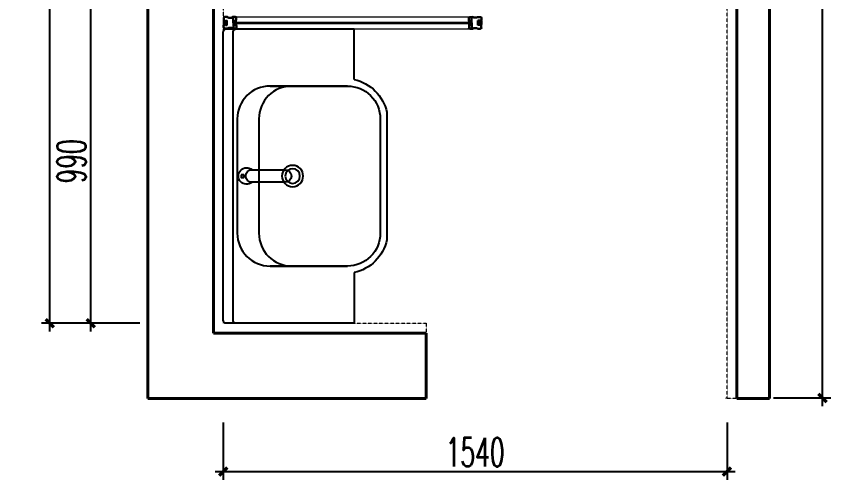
# Model space of a CAD drawing. Header units: inches. Extents: x 24920 to 61775, y 10942 to 38819.
# Drawn here: x 48435 to 50924, y 19292 to 20708 of the extents above; entities that cross this region are included whole.
import ezdxf

# ---------------------------------------------------------------- set-up
doc = ezdxf.new("R2010")
doc.units = ezdxf.units.IN
doc.header["$MEASUREMENT"] = 0
doc.header["$PDMODE"] = 1
doc.linetypes.add('__DASH', pattern=[0.35, 0.25, -0.1])
doc.linetypes.add('DASH', pattern=[0.35, 0.25, -0.1])
for name, color, linetype, lineweight in [('D-大样-大样(通用)', 7, 'Continuous', 25), ('D-平-厨具、洁具布置', 2, 'Continuous', 25), ('D-平-墙体', 140, 'Continuous', 40), ('D-平-完成面', 11, 'DASH', 15)]:
    doc.layers.add(name, color=color, linetype=linetype, lineweight=lineweight)
doc.styles.add('DIM', font='simplex.shx', dxfattribs={"width": 0.6, "bigfont": 'extfont.shx'})
doc.dimstyles.new('1比25', dxfattribs={"dimscale": 25, "dimtxt": 3.5, "dimasz": 1, "dimexe": 1, "dimexo": 1, "dimgap": 0.6, "dimtad": 1, "dimdec": 0, "dimrnd": 5, "dimzin": 0, "dimdsep": 46, "dimtxsty": 'DIM', "dimblk": 'ARCHTICK', "dimcen": 0.09, "dimdle": 1, "dimclrd": 1, "dimclre": 1, "dimclrt": 1, "dimadec": 0, "dimazin": 0, "dimtfac": 1, "dimtdec": 0, "dimtix": 1, "dimtmove": 2, "dimatfit": 3, "dimldrblk": '引线箭头（自定义）', "dimfxl": 0, "dimtolj": 1, "dimtzin": 0, "dimarcsym": 0})

# ---------------------------------------------------------------- blocks, each defined once
blk = doc.blocks.new('rtr')
at = {"lineweight": 15}
h = blk.add_hatch(dxfattribs=at)
h.set_pattern_fill('HONEY', color=252, scale=0.5, style=0)
h.set_pattern_definition([(0, (0, 0), (2.38125, 1.374815), [1.5875, -3.175]), (120, (0, 0), (-2.381249716, 1.374815493), [1.5875, -3.175]), (60, (0, 0), (2.84e-07, 2.749630493), [-3.175, 1.5875])])
h.paths.add_polyline_path([(175846.4, -67130), (175845.1, -67130, -0.538816), (175841.8, -67130), (175837.3, -67130), (175837.3, -67128.5), (175836.3, -67128.5, 0.133932), (175836.3, -67143.6), (175837.3, -67143.6), (175837.3, -67142.1), (175841.8, -67142.1, -0.538816), (175845.1, -67142.1), (175846.4, -67142.1), (175846.4, -67136.1)])
at = {"layer": 'D-大样-大样(通用)', "lineweight": 15}
h = blk.add_hatch(dxfattribs=at)
h.set_pattern_fill('JIS_STN_1E', color=252, style=0)
h.set_pattern_definition([(45, (-9741.4366, -8122.5053), (-0.707106781, 0.707106781), []), (45, (-9740.7316, -8122.5053), (-0.707106781, 0.707106781), [1, -0.5])])
h.paths.add_polyline_path([(175872.3, -67117.9), (175864.7, -67117.9, 0.104782), (175863.9, -67118.1, -0.211891), (175848.7, -67118.1, 0.104782), (175847.9, -67117.9), (175840.3, -67117.9, 0.414214), (175836.3, -67121.9), (175836.3, -67128.5), (175837.3, -67128.5), (175837.3, -67130), (175841.8, -67130, 0.538816), (175845.1, -67130), (175846.4, -67130), (175846.4, -67136.1), (175846.4, -67142.1), (175845.1, -67142.1, 0.538816), (175841.8, -67142.1), (175837.3, -67142.1), (175837.3, -67143.6), (175836.3, -67143.6), (175836.3, -67150.2, 0.414214), (175840.3, -67154.2), (175847.9, -67154.2, 0.104782), (175848.7, -67154, -0.211891), (175863.9, -67154, 0.104782), (175864.7, -67154.2), (175872.3, -67154.2, 0.292451), (175876.3, -67151.4), (175875.8, -67151.4), (175875.8, -67143.9), (175875.3, -67143.9), (175875.3, -67141.1), (175874.3, -67141.1), (175874.3, -67141.4), (175873.3, -67141.1), (175873.3, -67141.4), (175872.3, -67141.1), (175872.3, -67141.4), (175871.3, -67141.1), (175871.3, -67141.4), (175870.3, -67141.1), (175870.3, -67141.4), (175867.2, -67141.4), (175867.2, -67136.1), (175867.2, -67130.7), (175870.3, -67130.7), (175870.3, -67131), (175871.3, -67130.7), (175871.3, -67131), (175872.3, -67130.7), (175872.3, -67131), (175873.3, -67130.7), (175873.3, -67131), (175874.3, -67130.7), (175874.3, -67131), (175875.3, -67131), (175875.3, -67128.3), (175875.8, -67128.3), (175875.8, -67120.7), (175876.3, -67120.7, 0.292451)])
h.paths.add_polyline_path([(175866, -67119.1), (175866, -67136.1), (175866, -67153), (175864.7, -67153, 0.212445), (175847.9, -67153), (175840.1, -67153, -0.345035), (175837.5, -67150.7), (175837.5, -67144.9), (175838.5, -67144.9), (175838.5, -67143.4), (175842.7, -67143.4, -1.133893), (175844.3, -67143.4), (175847.6, -67143.4), (175847.6, -67128.8), (175844.3, -67128.8, -1.133893), (175842.7, -67128.8), (175838.5, -67128.8), (175838.5, -67127.3), (175837.5, -67127.3), (175837.5, -67121.4, -0.345035), (175840.1, -67119.1), (175847.9, -67119.1, 0.212445), (175864.7, -67119.1)], flags=16)
h.paths.add_polyline_path([(175867.2, -67119.1), (175871.9, -67119.1, -0.225176), (175874.6, -67120.1), (175874.6, -67126.7), (175874.1, -67126.7), (175874.1, -67129.5), (175867.2, -67129.5)], flags=16)
h.paths.add_polyline_path([(175867.2, -67142.7), (175874.1, -67142.7), (175874.1, -67145.4), (175874.6, -67145.4), (175874.6, -67152, -0.225176), (175871.9, -67153), (175867.2, -67153)], flags=16)
at = {"color": 0}
for p, q in [((175836.3, -67121.9), (175836.3, -67128.5)), ((175836.3, -67128.5), (175837.3, -67128.5)), ((175837.3, -67128.5), (175837.3, -67130)), ((175837.3, -67130), (175841.8, -67130)), ((175837.5, -67121.4), (175837.5, -67127.3)), ((175837.5, -67127.3), (175838.5, -67127.3)), ((175838.5, -67127.3), (175838.5, -67128.8)), ((175838.5, -67128.8), (175842.7, -67128.8)), ((175847.9, -67119.1), (175840.1, -67119.1)), ((175847.9, -67117.9), (175840.3, -67117.9)), ((175844.3, -67128.8), (175847.6, -67128.8)), ((175845.1, -67130), (175846.4, -67130)), ((175846.4, -67130), (175846.4, -67136.1)), ((175847.6, -67143.4), (175847.6, -67128.8)), ((175872.3, -67117.9), (175864.7, -67117.9)), ((175866, -67119.1), (175864.7, -67119.1)), ((175866, -67136.1), (175866, -67119.1)), ((175872.4, -67119.1), (175867.2, -67119.1)), ((175867.2, -67129.5), (175867.2, -67119.1)), ((175867.2, -67129.5), (175874.1, -67129.5)), ((175867.2, -67130.7), (175870.3, -67130.7)), ((175867.2, -67136.1), (175867.2, -67130.7)), ((175870.3, -67131), (175871.3, -67130.7)), ((175870.3, -67130.7), (175870.3, -67131)), ((175871.3, -67131), (175872.3, -67130.7)), ((175871.3, -67130.7), (175871.3, -67131)), ((175872.3, -67131), (175873.3, -67130.7)), ((175872.3, -67130.7), (175872.3, -67131)), ((175873.3, -67131), (175874.3, -67130.7)), ((175873.3, -67130.7), (175873.3, -67131)), ((175874.1, -67129.5), (175874.1, -67126.7)), ((175874.1, -67126.7), (175874.6, -67126.7)), ((175874.3, -67130.7), (175874.3, -67131)), ((175874.3, -67131), (175875.3, -67131)), ((175874.6, -67126.7), (175874.6, -67120.1)), ((175875.3, -67131), (175875.3, -67128.3)), ((175875.3, -67128.3), (175875.8, -67128.3)), ((175875.8, -67128.3), (175875.8, -67120.7)), ((175875.8, -67120.7), (175876.3, -67120.7)), ((175836.3, -67150.2), (175836.3, -67143.6)), ((175836.3, -67143.6), (175837.3, -67143.6)), ((175837.3, -67143.6), (175837.3, -67142.1)), ((175837.3, -67142.1), (175841.8, -67142.1)), ((175837.5, -67150.7), (175837.5, -67144.9)), ((175837.5, -67144.9), (175838.5, -67144.9)), ((175838.5, -67144.9), (175838.5, -67143.4)), ((175838.5, -67143.4), (175842.7, -67143.4)), ((175847.9, -67153), (175840.1, -67153)), ((175847.9, -67154.2), (175840.3, -67154.2)), ((175844.3, -67143.4), (175847.6, -67143.4)), ((175845.1, -67142.1), (175846.4, -67142.1)), ((175846.4, -67142.1), (175846.4, -67136.1)), ((175866, -67153), (175864.7, -67153)), ((175872.3, -67154.2), (175864.7, -67154.2)), ((175866, -67136.1), (175866, -67153)), ((175867.2, -67136.1), (175867.2, -67141.4)), ((175867.2, -67141.4), (175870.3, -67141.4)), ((175867.2, -67142.7), (175874.1, -67142.7)), ((175867.2, -67142.7), (175867.2, -67153)), ((175872.4, -67153), (175867.2, -67153)), ((175870.3, -67141.1), (175871.3, -67141.4)), ((175870.3, -67141.4), (175870.3, -67141.1)), ((175871.3, -67141.1), (175872.3, -67141.4)), ((175871.3, -67141.4), (175871.3, -67141.1)), ((175872.3, -67141.1), (175873.3, -67141.4)), ((175872.3, -67141.4), (175872.3, -67141.1)), ((175873.3, -67141.1), (175874.3, -67141.4)), ((175873.3, -67141.4), (175873.3, -67141.1)), ((175874.1, -67142.7), (175874.1, -67145.4)), ((175874.1, -67145.4), (175874.6, -67145.4)), ((175874.3, -67141.4), (175874.3, -67141.1)), ((175874.3, -67141.1), (175875.3, -67141.1)), ((175874.6, -67145.4), (175874.6, -67152)), ((175875.3, -67141.1), (175875.3, -67143.9)), ((175875.3, -67143.9), (175875.8, -67143.9)), ((175875.8, -67143.9), (175875.8, -67151.4)), ((175875.8, -67151.4), (175876.3, -67151.4))]:
    blk.add_line(p, q, dxfattribs=at)
at = {"color": 252, "lineweight": 15}
blk.add_lwpolyline([(175872.3, -67117.9), (175864.7, -67117.9, 0.104782), (175863.9, -67118.1, -0.211891), (175848.7, -67118.1, 0.104782), (175847.9, -67117.9), (175840.3, -67117.9, 0.414214), (175836.3, -67121.9), (175836.3, -67128.5), (175837.3, -67128.5), (175837.3, -67130), (175841.8, -67130, 0.538816), (175845.1, -67130), (175846.4, -67130), (175846.4, -67136.1), (175846.4, -67142.1), (175845.1, -67142.1, 0.538816), (175841.8, -67142.1), (175837.3, -67142.1), (175837.3, -67143.6), (175836.3, -67143.6), (175836.3, -67150.2, 0.414214), (175840.3, -67154.2), (175847.9, -67154.2, 0.104782), (175848.7, -67154, -0.211891), (175863.9, -67154, 0.104782), (175864.7, -67154.2), (175872.3, -67154.2, 0.292451), (175876.3, -67151.4), (175875.8, -67151.4), (175875.8, -67143.9), (175875.3, -67143.9), (175875.3, -67141.1), (175874.3, -67141.1), (175874.3, -67141.4), (175873.3, -67141.1), (175873.3, -67141.4), (175872.3, -67141.1), (175872.3, -67141.4), (175871.3, -67141.1), (175871.3, -67141.4), (175870.3, -67141.1), (175870.3, -67141.4), (175867.2, -67141.4), (175867.2, -67136.1), (175867.2, -67130.7), (175870.3, -67130.7), (175870.3, -67131), (175871.3, -67130.7), (175871.3, -67131), (175872.3, -67130.7), (175872.3, -67131), (175873.3, -67130.7), (175873.3, -67131), (175874.3, -67130.7), (175874.3, -67131), (175875.3, -67131), (175875.3, -67128.3), (175875.8, -67128.3), (175875.8, -67120.7), (175876.3, -67120.7, 0.292451)], format="xyb", close=True, dxfattribs=at)
blk.add_arc((175864, -67136.1), 28.7, 164.7433, 195.2567, dxfattribs=at)
at = {"color": 0}
for centre, radius, start, end in [((175840.3, -67121.9), 4, 90, 180), ((175840.3, -67121.9), 2.84, 90, 169.2761), ((175843.5, -67128.9), 2.02, 213.367, 326.633), ((175843.5, -67128.9), 0.806, 172.8192, 7.1808), ((175872.1, -67122.4), 3.36, 43.0269, 93.7869), ((175872.1, -67122.4), 4.52, 22.6748, 87.8812), ((175840.3, -67150.2), 4, 180, 270), ((175840.3, -67150.2), 2.84, 190.7239, 270), ((175843.5, -67143.2), 2.02, 33.367, 146.633), ((175843.5, -67143.3), 0.806, 352.8192, 187.1808), ((175872.1, -67149.7), 3.36, 266.2131, 316.9731), ((175872.1, -67149.7), 4.52, 272.1188, 337.3252)]:
    blk.add_arc(centre, radius, start, end, dxfattribs=at)
for centre, radius, start, end in [((175847.9, -67119.9), 2, 66.073, 90), ((175856.3, -67100.2), 20.6, 246.0122, 293.9878), ((175856.3, -67100.9), 18.8, 246.073, 293.927), ((175864.7, -67119.9), 2, 90, 113.927), ((175856.3, -67171.9), 20.6, 66.0122, 113.9878), ((175847.9, -67152.2), 2, 270, 293.927), ((175856.3, -67171.2), 18.8, 66.073, 113.927), ((175864.7, -67152.2), 2, 246.073, 270)]:
    blk.add_arc(centre, radius, start, end)
at = {"layer": 'D-大样-大样(通用)', "lineweight": 15}
for points in [[(175872.3, -67117.9), (175864.7, -67117.9, 0.104782), (175863.9, -67118.1, -0.211891), (175848.7, -67118.1, 0.104782), (175847.9, -67117.9), (175840.3, -67117.9, 0.414214), (175836.3, -67121.9), (175836.3, -67128.5), (175837.3, -67128.5), (175837.3, -67130), (175841.8, -67130, 0.538816), (175845.1, -67130), (175846.4, -67130), (175846.4, -67136.1), (175846.4, -67142.1), (175845.1, -67142.1, 0.538816), (175841.8, -67142.1), (175837.3, -67142.1), (175837.3, -67143.6), (175836.3, -67143.6), (175836.3, -67150.2, 0.414214), (175840.3, -67154.2), (175847.9, -67154.2, 0.104782), (175848.7, -67154, -0.211891), (175863.9, -67154, 0.104782), (175864.7, -67154.2), (175872.3, -67154.2, 0.292451), (175876.3, -67151.4), (175875.8, -67151.4), (175875.8, -67143.9), (175875.3, -67143.9), (175875.3, -67141.1), (175874.3, -67141.1), (175874.3, -67141.4), (175873.3, -67141.1), (175873.3, -67141.4), (175872.3, -67141.1), (175872.3, -67141.4), (175871.3, -67141.1), (175871.3, -67141.4), (175870.3, -67141.1), (175870.3, -67141.4), (175867.2, -67141.4), (175867.2, -67136.1), (175867.2, -67130.7), (175870.3, -67130.7), (175870.3, -67131), (175871.3, -67130.7), (175871.3, -67131), (175872.3, -67130.7), (175872.3, -67131), (175873.3, -67130.7), (175873.3, -67131), (175874.3, -67130.7), (175874.3, -67131), (175875.3, -67131), (175875.3, -67128.3), (175875.8, -67128.3), (175875.8, -67120.7), (175876.3, -67120.7, 0.292451)], [(175864.7, -67119.1), (175866, -67119.1), (175866, -67136.1), (175866, -67153), (175864.7, -67153, 0.212445), (175847.9, -67153), (175840.1, -67153, -0.345035), (175837.5, -67150.7), (175837.5, -67144.9), (175838.5, -67144.9), (175838.5, -67143.4), (175842.7, -67143.4, -1.133893), (175844.3, -67143.4), (175847.6, -67143.4), (175847.6, -67128.8), (175844.3, -67128.8, -1.133893), (175842.7, -67128.8), (175838.5, -67128.8), (175838.5, -67127.3), (175837.5, -67127.3), (175837.5, -67121.4, -0.345035), (175840.1, -67119.1), (175847.9, -67119.1, 0.212445)], [(175867.2, -67119.1), (175871.9, -67119.1, -0.225176), (175874.6, -67120.1), (175874.6, -67126.7), (175874.1, -67126.7), (175874.1, -67129.5), (175867.2, -67129.5)], [(175867.2, -67119.1), (175871.9, -67119.1, -0.225176), (175874.6, -67120.1), (175874.6, -67126.7), (175874.1, -67126.7), (175874.1, -67129.5), (175867.2, -67129.5)], [(175867.2, -67142.7), (175874.1, -67142.7), (175874.1, -67145.4), (175874.6, -67145.4), (175874.6, -67152, -0.225176), (175871.9, -67153), (175867.2, -67153)], [(175867.2, -67142.7), (175874.1, -67142.7), (175874.1, -67145.4), (175874.6, -67145.4), (175874.6, -67152, -0.225176), (175871.9, -67153), (175867.2, -67153)]]:
    blk.add_lwpolyline(points, format="xyb", close=True, dxfattribs=at)
blk = doc.blocks.new('A$C3F9F5794')
at = {"layer": 'D-平-厨具、洁具布置', "lineweight": 15}
h = blk.add_hatch(color=8, dxfattribs=at)
edge = h.paths.add_edge_path()
edge.add_ellipse((-16.8, 18.1), major_axis=(0, 5.34), ratio=0.187211, start_angle=0, end_angle=360, ccw=False)
h = blk.add_hatch(dxfattribs=at)
h.set_pattern_fill('NET3', color=8, scale=2, style=0)
h.set_pattern_definition([(0, (-175909.596, 67154.2054), (0, 6.35), []), (60, (-175909.596, 67154.2054), (-5.49926131, 3.175), []), (120, (-175909.596, 67154.2054), (-5.49926131, -3.175), [])])
h.paths.add_polyline_path([(707.1, 15.6), (707.1, 20.6), (-15.8, 20.6), (-15.8, 15.6)])
for points in [[(-12.8, 23.2), (-11.8, 23.5), (-11.8, 23.2), (-10.8, 23.5), (-10.8, 23.2), (-9.7, 23.2, 0.330834), (-7.6, 20.6), (-15, 20.6), (-15, 23.1), (-13.8, 23.5), (-13.8, 23.2), (-12.8, 23.5)], [(-15, 12.8), (-14.8, 12.8), (-14.8, 13.1), (-13.8, 12.8), (-13.8, 13.1), (-12.8, 12.8), (-12.8, 13.1), (-11.8, 12.8), (-11.8, 13.1), (-10.8, 12.8), (-10.8, 13.1), (-9.7, 13.1, -0.330834), (-7.6, 15.6), (-15, 15.6)], [(706.3, 23.5), (706.1, 23.5), (706.1, 23.2), (705, 23.5), (705, 23.2), (704, 23.5), (704, 23.2), (703, 23.5), (703, 23.2), (702, 23.5), (702, 23.2), (701, 23.2, -0.330834), (698.9, 20.6), (706.3, 20.6)], [(706.3, 12.8), (706.1, 12.8), (706.1, 13.1), (705, 12.8), (705, 13.1), (704, 12.8), (704, 13.1), (703, 12.8), (703, 13.1), (702, 12.8), (702, 13.1), (701, 13.1, 0.330834), (698.9, 15.6), (706.3, 15.6)]]:
    blk.add_hatch(color=8, dxfattribs=at).paths.add_polyline_path(points)
h = blk.add_hatch(color=8, dxfattribs=at)
edge = h.paths.add_edge_path()
edge.add_ellipse((708.1, 18.1), major_axis=(0, 5.34), ratio=0.187211, start_angle=0, end_angle=360)
for p, q in [((710.3, 36.3), (-20.3, 36.3)), ((710.3, 0), (-20.3, 0)), ((707.1, 20.6), (-15.8, 20.6)), ((-15.8, 15.6), (-15.8, 20.6)), ((707.1, 15.6), (-15.8, 15.6)), ((-15, 20.6), (-15, 23.5)), ((-15, 15.6), (-15, 12.8)), ((707.1, 20.6), (707.1, 15.6))]:
    blk.add_line(p, q, dxfattribs=at)
at = {"layer": 'D-平-厨具、洁具布置', "color": 8, "lineweight": 15}
for p, q in [((706.3, 20.6), (706.3, 23.5)), ((706.3, 15.6), (706.3, 12.8))]:
    blk.add_line(p, q, dxfattribs=at)
for centre, start, end in [((-7, 23.3), 183.0981, 256.3219), ((-7, 13), 103.6781, 176.9019), ((698.3, 23.3), 283.6781, 356.9019)]:
    blk.add_arc(centre, 2.77, start, end, dxfattribs=at)
at = {"layer": 'D-平-厨具、洁具布置', "color": 8, "lineweight": 15, "extrusion": (0, 0, -1)}
blk.add_ellipse((-16.8, 18.1), major_axis=(0, 5.34), ratio=0.187211, start_param=3.141593, end_param=9.424778, dxfattribs=at)
at = {"layer": 'D-平-厨具、洁具布置', "color": 8, "lineweight": 15}
blk.add_ellipse((708.1, 18.1), major_axis=(0, 5.34), ratio=0.187211, start_param=3.141593, end_param=9.424778, dxfattribs=at)
at = {"layer": 'D-平-厨具、洁具布置', "lineweight": 15}
blk.add_blockref('rtr', (-175885.3, 67154.2), dxfattribs=at)
at = {"layer": 'D-平-厨具、洁具布置', "lineweight": 15, "extrusion": (0, 0, -1), "zscale": -1}
blk.add_blockref('rtr', (-176576.3, 67154.2), dxfattribs=at)
blk = doc.blocks.new('*U390')
at = {"layer": 'D-平-厨具、洁具布置', "ltscale": 99.842506}
for p, q in [((-745, -400, 0), (-900, -400, 0)), ((-155, -400), (0, -400, 0))]:
    blk.add_line(p, q, dxfattribs=at)
at = {"layer": 'D-平-厨具、洁具布置'}
blk.add_lwpolyline([(0, -400), (0, -10, 0.414214), (-10, 0), (-890, 0, 0.414214), (-900, -10), (-900, -400)], format="xyb", dxfattribs=at)
at = {"layer": 'D-平-厨具、洁具布置', "elevation": 0}
for points in [[(0, -400), (0, -40, 0.414214), (-10, -30), (-890, -30, 0.414214), (-900, -40), (-900, -400)], [(-725, -380), (-725, -143.1, -0.414214), (-625, -43.1), (-275, -43.1, -0.414214), (-175, -143.1), (-175, -380)], [(-725, -143.1), (-725, -380, 0.414214), (-625, -480), (-275, -480, 0.414214), (-175, -380), (-175, -143.1)]]:
    blk.add_lwpolyline(points, format="xyb", dxfattribs=at)
blk.add_lwpolyline([(-430.9, -87.8, 2.182575), (-469.1, -88.2), (-469.1, -189.5, 1), (-430.9, -189.5)], format="xyb", close=True, dxfattribs=at)
at = {"layer": 'D-平-厨具、洁具布置', "color": 8, "elevation": 0}
blk.add_lwpolyline([(-454.1, -55.1), (-445.5, -55.1), (-445.5, -63.4), (-454.1, -63.4)], close=True, dxfattribs=at)
blk.add_lwpolyline([(-725, -380), (-725, -209.2, -0.414214), (-625, -109.2), (-275, -109.2, -0.414214), (-175, -209.2), (-175, -380)], format="xyb", dxfattribs=at)
at = {"layer": 'D-平-厨具、洁具布置', "ltscale": 99.842506, "elevation": 0}
blk.add_lwpolyline([(-745, -400, 0.295586), (-645, -500), (-255, -500, 0.295233), (-155, -400)], format="xyb", dxfattribs=at)
at = {"layer": 'D-平-厨具、洁具布置', "color": 8}
for radius in [32.5, 22.5]:
    blk.add_circle((-450, -212), radius, dxfattribs=at)
blk.add_arc((-450, -88.2, 0), 19.1, 0, 180, dxfattribs=at)
blk = doc.blocks.new('_ArchTick')
at = {"color": 0, "linetype": 'ByBlock', "const_width": 0.4}
blk.add_lwpolyline([(-0.5, -0.5), (0.5, 0.5)], dxfattribs=at)
blk = doc.blocks.new('*D1038')
at = {"color": 1, "lineweight": -2, "transparency": 16777216}
for p, q in [((48245.3, 21812.6), (48245.3, 22852.6)), ((48395.3, 22827.6), (48220.3, 22827.6)), ((48395.3, 21837.6), (48220.3, 21837.6))]:
    blk.add_line(p, q, dxfattribs=at)
at = {"layer": 'Defpoints', "color": 0, "transparency": 16777216}
for p in [(48245.3, 22827.6), (48823, 22827.6), (48710.8, 21837.6)]:
    blk.add_point(p, dxfattribs=at)
at = {"color": 1, "lineweight": -2, "transparency": 16777216, "xscale": 25, "yscale": 25, "zscale": 25}
for p, rotation in [((48245.3, 22827.6), 90), ((48245.3, 21837.6), 270)]:
    blk.add_blockref('_ArchTick', p, dxfattribs=dict(at, rotation=rotation))
at = {"color": 1, "transparency": 16777216, "insert": (48186.6, 22332.6), "char_height": 87.5, "attachment_point": 5, "rotation": 90, "style": 'DIM'}
blk.add_mtext('\\A1;990', dxfattribs=at)
blk = doc.blocks.new('引线箭头（自定义）')
at = {"linetype": 'ByBlock', "lineweight": -2}
h = blk.add_hatch(color=8, dxfattribs=at)
h.dxf.hatch_style = 1
h.paths.add_polyline_path([(-1.195, -0.955), (-0.315, 0), (-1.201, 0.958), (-0.912, 1.212), (0, 0), (-0.912, -1.209)])
at = {"color": 0, "linetype": 'ByBlock', "lineweight": -2}
blk.add_line((-0.315, 0), (-4.751, 0), dxfattribs=at)
blk.add_lwpolyline([(-1.195, -0.955), (-0.315, 0), (-1.201, 0.958), (-0.912, 1.212), (0, 0), (-0.912, -1.209)], close=True, dxfattribs=at)
blk = doc.blocks.new('*D1041')
at = {"color": 1, "lineweight": -2, "transparency": 16777216}
for p, q in [((48120, 21812.6), (48120, 24502.6)), ((48270, 24477.6), (48095, 24477.6)), ((48270, 21837.6), (48095, 21837.6))]:
    blk.add_line(p, q, dxfattribs=at)
at = {"layer": 'Defpoints', "color": 0, "transparency": 16777216}
for p in [(48120, 24477.6), (48307.8, 24477.6), (48307.8, 21837.6)]:
    blk.add_point(p, dxfattribs=at)
at = {"color": 1, "lineweight": -2, "transparency": 16777216, "xscale": 25, "yscale": 25, "zscale": 25}
for p, rotation in [((48120, 24477.6), 90), ((48120, 21837.6), 270)]:
    blk.add_blockref('_ArchTick', p, dxfattribs=dict(at, rotation=rotation))
at = {"color": 1, "transparency": 16777216, "insert": (48061.2, 23157.6), "char_height": 87.5, "attachment_point": 5, "rotation": 90, "style": 'DIM'}
blk.add_mtext('\\A1;2640', dxfattribs=at)
blk = doc.blocks.new('*D1042')
at = {"color": 1, "lineweight": -2, "transparency": 16777216}
for p, q in [((48649.9, 21534.7), (48649.9, 21359.7)), ((50189.8, 21534.7), (50189.8, 21359.7)), ((48624.9, 21384.7), (50214.8, 21384.7))]:
    blk.add_line(p, q, dxfattribs=at)
at = {"layer": 'Defpoints', "color": 0, "transparency": 16777216}
for p in [(48649.9, 21837.6), (50189.8, 21837.5), (50189.8, 21384.7)]:
    blk.add_point(p, dxfattribs=at)
at = {"color": 1, "lineweight": -2, "transparency": 16777216, "xscale": 25, "yscale": 25, "zscale": 25, "rotation": 180}
blk.add_blockref('_ArchTick', (48649.9, 21384.7), dxfattribs=at)
at = {"color": 1, "lineweight": -2, "transparency": 16777216, "xscale": 25, "yscale": 25, "zscale": 25}
blk.add_blockref('_ArchTick', (50189.8, 21384.7), dxfattribs=at)
at = {"color": 1, "transparency": 16777216, "insert": (49419.9, 21443.5), "char_height": 87.5, "attachment_point": 5, "style": 'DIM'}
blk.add_mtext('\\A1;1540', dxfattribs=at)
blk = doc.blocks.new('*D1043')
at = {"color": 1, "lineweight": -2, "transparency": 16777216}
for p, q in [((50481.8, 21584.6), (50481.8, 24502.6)), ((50331.8, 24477.6), (50506.8, 24477.6)), ((50331.8, 21609.6), (50506.8, 21609.6))]:
    blk.add_line(p, q, dxfattribs=at)
at = {"layer": 'Defpoints', "color": 0, "transparency": 16777216}
for p in [(50133.4, 24477.6), (50481.8, 24477.6), (50133.4, 21609.6)]:
    blk.add_point(p, dxfattribs=at)
at = {"color": 1, "lineweight": -2, "transparency": 16777216, "xscale": 25, "yscale": 25, "zscale": 25}
for p, rotation in [((50481.8, 24477.6), 90), ((50481.8, 21609.6), 270)]:
    blk.add_blockref('_ArchTick', p, dxfattribs=dict(at, rotation=rotation))
at = {"color": 1, "transparency": 16777216, "insert": (50423, 23043.6), "char_height": 87.5, "attachment_point": 5, "rotation": 90, "style": 'DIM'}
blk.add_mtext('\\A1;2870', dxfattribs=at)
blk = doc.blocks.new('aehrehh')
at = {"layer": 'D-平-墙体', "color": 4}
for p, q in [((50319.8, 24707.6, 0), (50319.8, 21607.6, 0)), ((48419.8, 24607.6, 0), (48419.8, 21607.6, 0)), ((48619.8, 24507.6, 0), (48619.8, 21807.6, 0)), ((50219.8, 24507.6, 0), (50219.8, 21607.6, 0)), ((49269.8, 21807.6, 0), (48619.8, 21807.6, 0)), ((49269.8, 21807.6, 0), (49269.8, 21607.6, 0)), ((49269.8, 21607.6, 0), (48419.8, 21607.6, 0)), ((48519.8, 21607.6, 0), (48419.8, 21607.6, 0)), ((50319.8, 21607.6, 0), (50219.8, 21607.6, 0))]:
    blk.add_line(p, q, dxfattribs=at)
at = {"layer": 'D-平-完成面', "color": 3, "linetype": '__DASH', "ltscale": 0.603662, "elevation": 0}
blk.add_lwpolyline([(50219.8, 21607.6), (50187.7, 21607.6), (50187.7, 21609.6), (50189.8, 21609.6), (50189.8, 21609.6), (50189.9, 24477.6), (48949.9, 24477.6), (48949.9, 23617.6), (48649.9, 23617.6), (48649.9, 21837.6), (49267.8, 21837.6), (49267.8, 21837.6), (49267.8, 21839.6), (49269.8, 21839.6), (49269.8, 21807.6)], dxfattribs=at)
at = {"layer": 'D-平-厨具、洁具布置', "lineweight": -2, "xscale": -1}
blk.add_blockref('A$C3F9F5794', (49390.9, 22737.6, 0), dxfattribs=at)
at = {"layer": 'D-平-厨具、洁具布置', "color": 4, "ltscale": 99.842506, "xscale": -1, "rotation": 90}
blk.add_blockref('*U390', (48649.9, 21837.6, 0), dxfattribs=at)
for base, p1, p2, picture, middle in [((48120, 24477.6, 0), (48307.8, 21837.6, 0), (48307.8, 24477.6, 0), '*D1041', (48061.2, 23157.6, 0)), ((50481.8, 24477.6, 0), (50133.4, 21609.6, 0), (50133.4, 24477.6, 0), '*D1043', (50423, 23043.6, 0)), ((48245.3, 22827.6, 0), (48710.8, 21837.6, 0), (48823, 22827.6, 0), '*D1038', (48186.6, 22332.6, 0))]:
    dim = blk.add_linear_dim(base=base, p1=p1, p2=p2, angle=90, dimstyle='1比25')
    dim.commit()
    dim.dimension.update_dxf_attribs({"geometry": picture, "text_midpoint": middle})
dim = blk.add_linear_dim(base=(50189.8, 21384.7, 0), p1=(48649.9, 21837.6, 0), p2=(50189.8, 21837.5, 0), dimstyle='1比25')
dim.commit()
dim.dimension.update_dxf_attribs({"geometry": '*D1042', "text_midpoint": (49419.9, 21443.5, 0)})

msp = doc.modelspace()

# ---------------------------------------------------------------- block references
msp.add_blockref('aehrehh', (417.5, -2067.3, 0))

doc.saveas('drawing.dxf')
